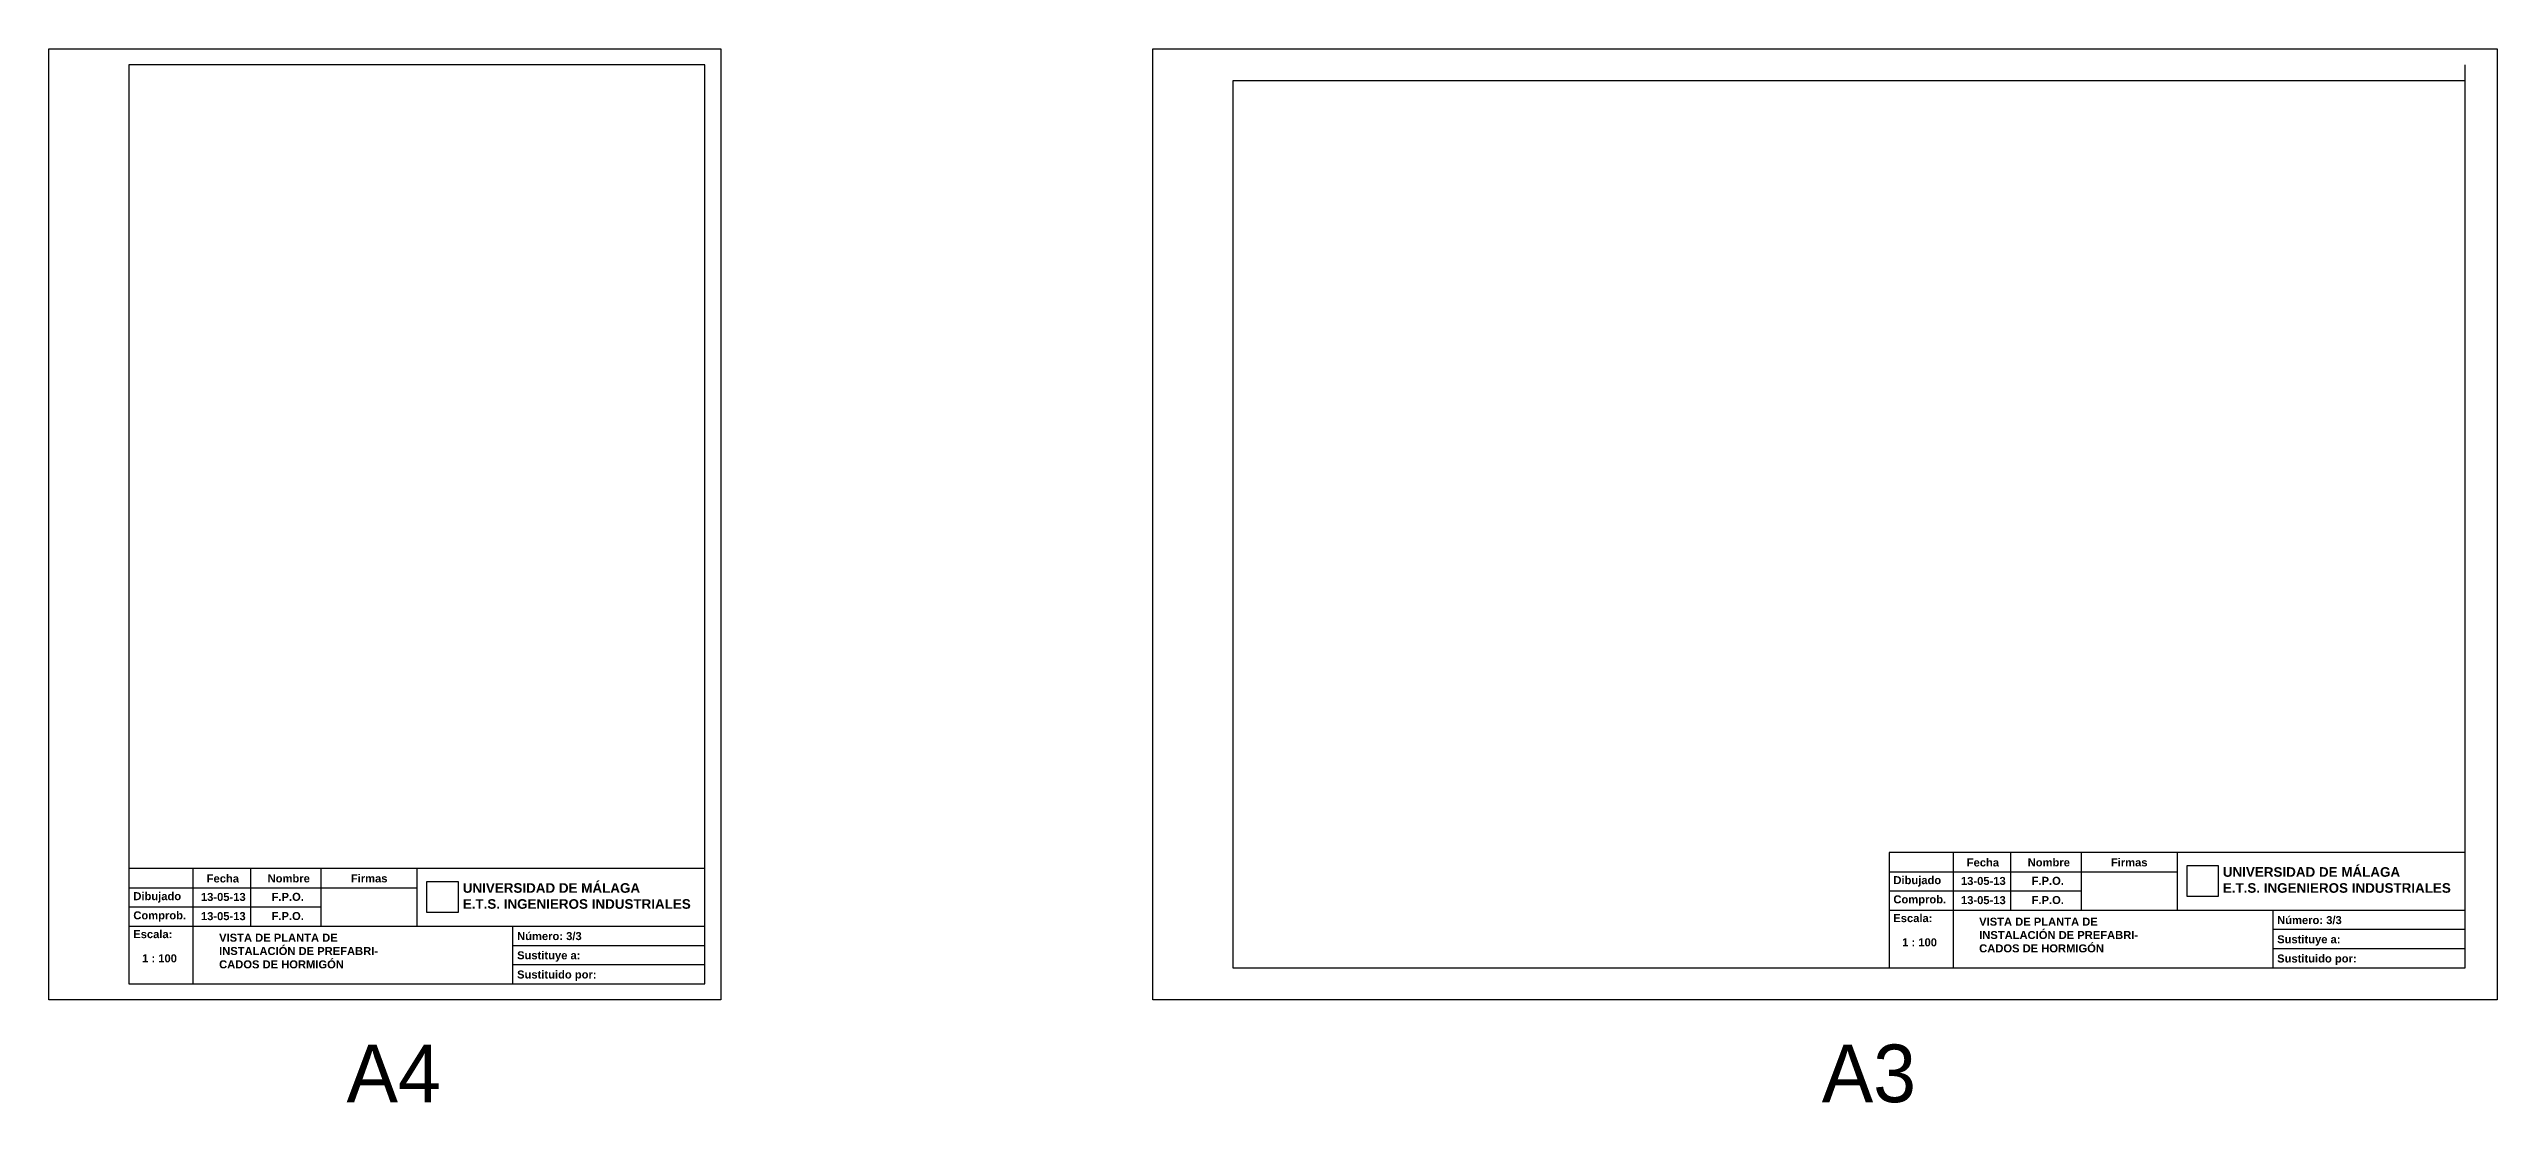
# Model space of a CAD drawing. Extents: x -115306 to 97263, y 46189 to 262006.
# Drawn here: x 94505 to 95270, y 211324 to 211653 of the extents above; entities that cross this region are included whole.
import ezdxf

# ---------------------------------------------------------------- set-up
doc = ezdxf.new("R2010")
doc.units = 0
doc.header["$LTSCALE"] = 508
doc.layers.add('INSTALACION_NUEVA', color=7, linetype='CONTINUOUS')
doc.styles.add('ARIAL-B', font='arialbd.ttf')
picture_1 = doc.add_image_def('image1.png', size_in_pixel=(236, 236))

msp = doc.modelspace()

# ---------------------------------------------------------------- linework, layer by layer
at = {"layer": 'INSTALACION_NUEVA', "linetype": 'Continuous'}
for p, q in [((94505, 211356), (94505, 211653)), ((94505, 211653), (94715, 211653)), ((94715, 211653), (94715, 211356)), ((94850, 211356), (94850, 211653)), ((94850, 211653), (95270, 211653)), ((95270, 211653), (95270, 211356)), ((94530, 211648), (94530, 211361)), ((94710, 211648), (94530, 211648)), ((94710, 211361), (94710, 211648)), ((95260, 211366), (95260, 211648)), ((94875, 211643), (94875, 211366)), ((95260, 211643), (94875, 211643)), ((95260, 211402), (95080, 211402)), ((95080, 211402), (95080, 211366)), ((95100, 211402), (95100, 211366)), ((95118, 211402), (95118, 211384)), ((95140, 211402), (95140, 211384)), ((95170, 211402), (95170, 211384)), ((95260, 211366), (95260, 211402)), ((94710, 211397), (94530, 211397)), ((94530, 211397), (94530, 211361)), ((94550, 211397), (94550, 211361)), ((94568, 211397), (94568, 211379)), ((94590, 211397), (94590, 211379)), ((94620, 211397), (94620, 211379)), ((94710, 211361), (94710, 211397)), ((95080, 211396), (95170, 211396)), ((94530, 211391), (94620, 211391)), ((94530, 211385), (94590, 211385)), ((95080, 211390), (95140, 211390)), ((94530, 211379), (94710, 211379)), ((94650, 211373), (94650, 211379)), ((95080, 211384), (95260, 211384)), ((95200, 211378), (95200, 211384)), ((95200, 211372), (95200, 211378)), ((95200, 211378), (95260, 211378)), ((94650, 211367), (94650, 211373)), ((94650, 211373), (94710, 211373)), ((95200, 211366), (95200, 211372)), ((95200, 211372), (95260, 211372)), ((94650, 211361), (94650, 211367)), ((94650, 211367), (94710, 211367)), ((94875, 211366), (95260, 211366)), ((95080, 211366), (95260, 211366)), ((95080, 211366), (95260, 211366)), ((94715, 211356), (94505, 211356)), ((94530, 211361), (94710, 211361)), ((94530, 211361), (94710, 211361)), ((95270, 211356), (94850, 211356))]:
    msp.add_line(p, q, dxfattribs=at)

# ---------------------------------------------------------------- texts
for s, p in [('A4', (94598, 211324)), ('A3', (95059, 211324))]:
    msp.add_text(s, height=18, dxfattribs=at).set_placement(p)
at = {"layer": 'INSTALACION_NUEVA', "attachment_point": 1, "style": 'ARIAL-B'}
for s, insert, char_height in [('Fecha', (95104.29, 211400.14), 2.5), ('Nombre', (95123.33, 211400.16), 2.5), ('Firmas', (95149.33, 211400.16), 2.5), ('Fecha', (94554.29, 211395.14), 2.5), ('Nombre', (94573.33, 211395.16), 2.5), ('Firmas', (94599.33, 211395.16), 2.5), ('UNIVERSIDAD DE MÁLAGA\\PE.T.S. INGENIEROS INDUSTRIALES', (94634.31, 211392.42), 3), ('13-05-13', (95102.49, 211394.37), 2.5), ('F.P.O.', (95124.56, 211394.4), 2.5), ('UNIVERSIDAD DE MÁLAGA\\PE.T.S. INGENIEROS INDUSTRIALES', (95184.31, 211397.42), 3), ('13-05-13', (94552.49, 211389.37), 2.5), ('F.P.O.', (94574.56, 211389.4), 2.5), ('13-05-13', (95102.49, 211388.37), 2.5), ('F.P.O.', (95124.56, 211388.4), 2.5), ('13-05-13', (94552.49, 211383.37), 2.5), ('F.P.O.', (94574.56, 211383.4), 2.5), ('Número: 3/3', (94651.29, 211377.14), 2.5), ('VISTA DE PLANTA DE\\PINSTALACIÓN DE PREFABRI-\\PCADOS DE HORMIGÓN', (95108.17, 211381.64), 2.5), ('Número: 3/3', (95201.29, 211382.14), 2.5), ('1 : 100', (94534.11, 211370.19), 2.5), ('VISTA DE PLANTA DE\\PINSTALACIÓN DE PREFABRI-\\PCADOS DE HORMIGÓN', (94558.17, 211376.64), 2.5), ('Sustituye a:', (94651.29, 211371.14), 2.5), ('1 : 100', (95084.11, 211375.19), 2.5), ('Sustituye a:', (95201.29, 211376.14), 2.5), ('Sustituido por:', (95201.29, 211370.14), 2.5), ('Sustituido por:', (94651.29, 211365.14), 2.5)]:
    msp.add_mtext(s, dxfattribs=dict(at, insert=insert, char_height=char_height))
at = {"layer": 'INSTALACION_NUEVA', "char_height": 2.5, "width": 11.6225, "attachment_point": 1, "style": 'ARIAL-B'}
for s, insert in [('Dibujado', (95081.37, 211394.61)), ('Dibujado', (94531.37, 211389.61)), ('Comprob.', (95081.37, 211388.62)), ('Comprob.', (94531.37, 211383.62)), ('Escala:', (94531.34, 211377.75)), ('Escala:', (95081.34, 211382.75))]:
    msp.add_mtext(s, dxfattribs=dict(at, insert=insert))

# ---------------------------------------------------------------- pictures from other files: only their frames are drawn
at = {"layer": 'INSTALACION_NUEVA', "linetype": 'Continuous'}
image = msp.add_image(picture_1, insert=(94623.13, 211383.22), size_in_units=(9.74, 9.74), dxfattribs=at)
image.dxf.flags = 7
image = msp.add_image(picture_1, insert=(95173.13, 211388.22), size_in_units=(9.74, 9.74), dxfattribs=at)
image.dxf.flags = 7

doc.saveas('drawing.dxf')
